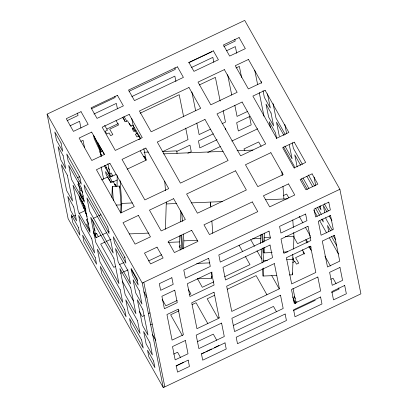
<?xml version="1.0" encoding="UTF-8"?>
<svg xmlns="http://www.w3.org/2000/svg" width="408" height="408" viewBox="0 0 408 408"><rect width="100%" height="100%" fill="white"/><g stroke="black" fill="none" stroke-linecap="round" stroke-linejoin="round"><path stroke-width="0.61" d="M111.863 197.523L112.302 186.41L119.641 186.099L121.018 204.867L120.697 212.991M117.244 175.415L117.035 186.135M119.569 187.95L119.641 186.099M121.406 212.854L121.778 203.403L120.11 180.596M165.434 229.25L166.301 202.042M179.836 235.742L179.591 241.919L180.183 250.048M180.826 210.732L180.739 221.886M183.549 248.885L183.865 240.858L183.365 233.973M210.339 205.79L210.482 202.082L210.849 207.085M197.334 278.817L211.701 278.21L211.946 272.034M260.488 234.804L260.707 243.515M276.833 275.461L263.089 276.043L263.405 268.015M263.65 261.839L262.783 248.095M272.131 252.542L264.007 252.889L264.226 247.33M264.471 241.154L264.297 233.07M289.328 274.936L292.454 274.803L293.066 259.366L292.699 254.363M293.469 249.176L293.984 236.212L293.709 232.458M47.083 114.148L244.713 20.4L339.874 189.286L360.917 293.852L163.287 387.6L68.126 218.714L47.083 114.148L142.244 283.035L163.287 387.6M91.397 108.793L115.143 97.527L114.908 96.364M188.583 62.801L211.793 51.791M67.192 120.615L78.03 115.474L77.546 113.062M129.091 91.305L175.297 69.386L174.94 67.606M223.854 46.456L235.197 41.07L234.835 39.27M226.46 50.806L235.36 46.583L236.701 53.254M191.597 67.442L212.838 57.365L213.838 62.332M93.906 114.026L116.341 103.382L117.443 108.859M70.084 125.797L79.591 121.288L80.968 128.137M131.809 96.569L174.854 76.148L175.945 81.554M199.277 84.992L215.383 77.352L220.157 101.082M80.809 141.382L83.069 140.311L84.573 147.793M106.855 129.025L118.274 123.604M140.128 113.22L179.199 94.687L183.656 116.841M236.028 67.973L239.363 66.392L241.597 77.489M134.441 127.806L132.218 128.857L133.799 131.565L136.022 130.514M137.603 133.222L135.38 134.273L136.96 136.981L139.184 135.925M101.306 151.072L99.639 151.863L101.73 155.698M138.547 139.689L140.77 138.633L132.86 125.098L130.636 126.148L127.474 120.737L125.251 121.788L122.721 117.458M77.336 177.694L79.575 176.633M105.631 167.994L106.743 167.469M79.489 183.447L77.821 184.243L82.569 192.362M108.921 174.022L111.144 172.972L112.787 175.986M101.551 179.903L107.666 177.001L110.828 182.417L113.052 181.361L116.214 186.777M162.848 151.546L188.022 139.607L185.711 128.137M81.126 190.444L80.009 190.975L78.917 185.543M109.364 177.021L112.751 175.415M247.411 111.491L237.058 116.402L234.824 105.305M210.579 129.147L199.119 134.584L196.804 123.068M222.039 123.716L225.476 122.084L223.156 110.563M116.239 174.349L110.563 177.041L104.264 165.48M127.163 169.167L146.135 160.166L143.82 148.645M213.359 133.829L198.436 140.908L199.838 147.88L217.061 139.714M176.72 151.429L189.965 145.146L191.27 151.618L187.813 153.26M81.656 196.646L83.359 195.84M113.2 181.881L117.213 179.974M71.405 217.158L72.558 216.612M73.705 216.067L75.434 215.251M78.882 213.614L85.206 210.615M207.682 152.516L220.33 146.513M231.831 141.056L257.703 128.785M87.394 219.045L86.282 219.575L88.745 224.094M93.503 218.3L97.527 216.388M98.68 215.842L100.98 214.751M88.306 223.63L86.629 224.431L90.061 230.52M94.498 234.651L96.722 233.595L98.364 236.609M93.988 234.977L96.793 233.646M101.24 235.248L96.14 237.665L93.677 233.141M102.393 234.702L106.417 232.795M108.14 231.974L109.288 231.428M105.269 241.919L100.689 244.096L113.781 267.332L115.5 266.521M106.417 241.378L111.002 239.2M119.513 264.619L124.093 262.441M283.29 195.641L286.661 194.04L288.849 197.921M120.702 273.34L122.369 272.549M123.486 272.019L127.933 269.912M180.321 245.672L179.173 246.218L180.112 247.88M148.507 260.977L161.624 254.755M142.244 283.035L339.874 189.286M213.807 281.841L202.317 287.293L197.314 278.409M224.721 276.66L250.002 264.67L245.31 256.341M144.458 315.496L142.234 316.552L139.419 311.559M148.349 313.65L150.016 312.86M177.24 300.431L165.832 305.842L162.109 299.227M189.22 294.749L190.934 293.933L188.445 289.527M310.462 237.543L297.534 243.678L293.474 236.472M179.117 310.763L170.646 314.782L182.366 335.575M192.107 304.603L196.059 302.726L207.774 323.524M150.532 324.885L152.194 324.095M214.659 295.265L207.172 298.814L217.984 318L219.137 317.455M227.327 289.252L256.117 275.594L266.929 294.78M292.704 262.517L294.928 261.462L296.509 264.17L298.733 263.114L295.57 257.703L304.465 253.48L302.252 249.691M197.324 341.71L213.292 334.132L216.73 340.226M233.213 325.518L273.477 306.418L276.522 311.819M330.735 279.296L333.015 278.21L336.059 283.616M173.594 354.108L177.567 352.221L180.611 357.627M294.805 302.552L297.029 301.497M201.282 353.874L204.704 352.247M205.846 351.706L211.553 349.003M214.404 347.647L218.969 345.484M175.976 365.991L183.355 362.493M293.418 310.646L315.226 300.303M331.689 292.541L339.104 289.022L338.497 287.941M144.009 152.266L148.43 152.082M162.323 151.496L176.848 150.878L177.031 153.413M163.409 153.872L223.089 151.353M237.058 150.761L252.929 150.093M121.778 203.403L132.513 202.949M116.122 205.071L121.018 204.867M166.439 203.944L176.598 203.51M191.117 202.898L222.309 201.583M265.481 199.762L287.487 198.834M129.305 233.911L148.976 233.08M183.865 240.858L197.61 240.276M264.619 237.451L270.239 237.211M285.238 236.579L293.984 236.212M168.081 242.403L179.51 241.919M252.526 238.838L260.778 238.491M283.376 252.067L287.747 251.884M196.692 263.43L209.814 262.88M263.701 260.605L267.449 260.447M286.819 259.631L293.066 259.366M308.009 242.602L305.867 239.537L306.581 243.066M310.508 246.177L311.222 247.202M309.004 246.534L310.386 248.518L310.621 249.691M140.587 138.822L132.835 127.724L133.069 128.903M131.34 126.424L129.265 123.456L129.499 124.629M123.91 116.627L125.695 119.182L126.567 121.268M122.772 117.509L124.501 119.988L124.741 121.166M140.189 150.817L143.917 156.988M144.009 156.254L146.135 160.166L144.233 157.442L143.999 156.264L145.901 158.987M116.229 186.058L114.842 184.079L115.082 185.257L114.444 184.35M112.46 182.345L111.511 180.984L111.272 179.806L105.565 171.635C105.692 176.072 109.477 178.944 111.007 182.779M308.922 246.529L311.136 250.318M292.715 257.672L293.347 258.754M116.051 120.62L118.58 124.955L109.686 129.173L112.853 134.589L110.629 135.645L109.043 132.937L106.825 133.992L105.239 131.284L107.462 130.228L104.616 125.353M98.869 144.677L104.56 154.428M84.446 205.306L85.078 206.387M302.445 164.439L293.377 148.339L292.261 142.8M308.387 174.981L314.645 186.084M324.35 203.75L328.364 210.875M285.223 134.416L275.966 117.989L273.08 103.627M283.983 135.451L276.496 122.165L279.301 136.109M300.645 165.296L294.744 154.826L297.172 166.898M306.852 176.322L312.752 186.793M327.022 212.063L323.32 205.494L324.793 212.828M329.18 215.893L331.954 220.82M303.006 178.026L308.907 188.496M319.153 206.683L321.014 209.993L320.168 205.765M284.917 146.074L292.092 158.804L289.287 144.86M332.194 229.888L326.028 218.943L325.778 217.719M283.463 147.007L294.066 165.821L294.53 168.147M301.359 178.898L307.295 189.44M317.302 207.188L321.361 214.399M330.587 230.959L327.502 225.476L328.736 231.622M333.367 235.885L335.524 239.72M315.476 208.116L319.541 215.327M321.728 219.208L323.289 221.983L322.697 219.04M331.515 236.548L336.763 245.861M313.803 210.237L317.235 216.327M319.729 220.759L326.594 232.942M329.404 237.925L338.451 253.98M324.89 256.112L330.46 266.001M261.171 146.365L258.682 141.948L243.933 148.946L244.866 150.598M299.156 216.214L302.904 222.865M305.403 227.297L310.396 236.166M303.017 251.869L304.256 254.067M292.852 258.749L294.392 261.487M271.779 275.686L279.184 288.828M250.711 239.629L254.464 246.294M256.969 250.736L261.661 259.065M239.057 245.244L242.495 251.348M125.088 257.764L113.276 236.742L114.51 242.882L125.929 263.15L124.695 257.009M131.024 269.147L137.588 280.796M143.84 291.888L146.967 297.437M152.398 334.412L155.795 340.435M122.227 281.051L133.482 301.022M294.29 296.473L295.387 298.483M293.163 299.538L295.351 303.557M98.578 144.779L99.47 146.421M108.406 167.943L109.502 169.952M85.216 212.486L86.71 215.23M93.983 228.572L95.079 230.581M292.633 296.917L295.433 303.261M101.556 155.958L99.282 149.517L94.228 138.695L93.519 135.165L101.215 151.985L98.333 144.809L97.859 142.458M105.478 165.505L110.563 177.041L107.87 163.654M84.181 200.935L79.611 191.199L80.32 194.728L82.003 198.548M85.833 209.799L83.91 205.433L83.553 203.669M85.471 209.61L85.909 210.61M85.706 210.788L81.503 200.614L81.743 201.787L79.096 195.789L79.805 199.318L83.773 208.32L83.538 207.142L86.414 214.317M86.654 215.49L87.133 216.582M93.345 231.321L96.14 237.665L92.591 220.019M314.043 177.108L315.777 185.722M284.804 124.435L286.686 133.804M276.68 138.725L275.487 132.799L269.244 121.717L270.433 127.648M267.459 93.799L270.315 107.982L264.374 97.446L263.012 90.663M261.151 81.411L261.523 83.263M254.73 70.191L257.611 84.507M259.243 92.601L264.002 116.249M293.02 288.533L295.958 303.134M227.623 74.659L231.719 95.008M225.415 128.112L225.767 129.851M191.852 91.938L195.621 110.67M131.759 118.539L133.365 126.536M133.615 127.77L134.11 130.228M143.805 282.295L164.842 386.861M98.807 144.998L99.797 149.93M100.419 153.015L101.164 156.713M101.133 166.867L103.591 179.092M78.066 181.32L78.673 184.334M81.784 200.359L82.36 203.225M292.791 219.948L293.342 227.45M292.317 272.926L292.454 274.803M281.903 171.748L282.178 175.547M282.968 186.318L283.897 198.987M262.635 234.121L263.226 242.25M263.639 247.88L264.007 252.889M261.778 234.33L262.375 242.464M261.12 249.145L262.13 262.905M262.538 268.535L263.089 276.043M211.859 220.85L212.772 233.361M211.563 276.333L211.701 278.21M181.805 212.706L182.447 221.462M181.698 235.023L182.708 248.788M180.841 235.238L181.851 248.997M164.771 181.137L165.464 190.638M112.302 186.41L113.353 200.797M81.024 111.68L66.274 118.672L73.435 131.376L88.179 124.379L81.024 111.68M239.098 37.551L223.411 44.992L229.653 56.075L245.341 48.634L239.098 37.551M117.438 95.35L91.081 107.85L97.022 118.386L123.374 105.886L117.438 95.35M177.465 66.851L128.525 90.071L134.462 100.608L183.406 77.392L177.465 66.851M213.379 50.837L188.904 62.45L193.933 71.364L218.402 59.757L213.379 50.837M91.678 132.095L79.132 138.047L91.769 160.477L104.321 154.525L91.678 132.095M129.173 114.388L102.189 127.184L115.286 150.424L142.264 137.624L129.173 114.388M224.364 69.61L198.007 82.115L210.798 104.815L237.155 92.31L224.364 69.61M188.981 87.485L139.414 110.996L151.139 131.804L200.705 108.293L188.981 87.485M248.452 59.451L235.278 65.703L248.37 88.939L261.548 82.691L248.452 59.451M109.91 163.338L96.421 169.738L120.783 212.976L134.273 206.576L109.91 163.338M265.113 90.29L252.878 96.094L276.634 138.251L288.869 132.442L265.113 90.29M204.964 119.432L157.279 142.055L180.423 183.131L228.113 160.507L204.964 119.432M242.097 102.036L217 113.939L240.598 155.825L265.7 143.922L242.097 102.036M145.86 148.084L122.017 159.395L144.855 199.93L168.698 188.618L145.86 148.084M249.528 116.581L236.666 122.686L238.333 130.983L251.195 124.884L249.528 116.581M173.619 198.681L149.461 210.14L161.186 230.948L185.344 219.489L173.619 198.681M138.389 215.414L123.017 222.707L135.089 244.132L150.46 236.839L138.389 215.414M270.866 152.694L245.453 164.75L257.79 186.64L283.198 174.583L270.866 152.694M294.239 142.168L282.632 147.671L294.051 167.938L305.663 162.435L294.239 142.168M235.549 170.809L186.604 194.024L197.416 213.211L246.356 189.995L235.549 170.809M288.517 183.901L263.415 195.809L269.657 206.887L294.76 194.983L288.517 183.901M191.689 230.321L168.157 241.485L174.4 252.562L197.931 241.398L191.689 230.321M157.019 247.151L144.473 253.108L150.562 263.915L163.113 257.963L157.019 247.151M252.292 201.919L203.975 224.839L209.457 234.569L257.774 211.65L252.292 201.919M312.079 173.864L300.16 179.52L305.944 189.791L317.868 184.136L312.079 173.864M208.666 258.279L183.794 270.081L185.426 278.21L210.304 266.414L208.666 258.279M328.787 202.154L314.043 209.151L315.614 216.954L330.358 209.957L328.787 202.154M269.02 231.132L218.826 254.949L220.259 262.084L270.458 238.272L269.02 231.132M305.618 214.032L279.577 226.389L280.913 233.029L306.954 220.672L305.618 214.032M171.855 277.72L159.309 283.672L160.645 290.312L173.191 284.361L171.855 277.72M330.521 215.47L318.286 221.274L321.091 235.217L333.326 229.413L330.521 215.47M307.999 226.251L281.015 239.047L283.892 253.327L310.87 240.526L307.999 226.251M211.502 272.269L187.343 283.728L189.914 296.509L214.072 285.049L211.502 272.269M174.751 290.175L161.889 296.274L164.393 308.723L177.256 302.624L174.751 290.175M270.014 245.035L222.957 267.357L225.496 279.975L272.554 257.652L270.014 245.035M310.544 246.238L286.385 257.698L291.664 283.927L315.823 272.468L310.544 246.238M178.23 309.193L166.938 314.553L172.079 340.114L183.376 334.759L178.23 309.193M214.011 292.22L191.734 302.787L196.947 328.68L219.218 318.113L214.011 292.22M274.36 263.568L226.669 286.192L231.749 311.421L279.434 288.803L274.36 263.568M334.524 235.273L322.289 241.077L327.502 266.975L339.736 261.171L334.524 235.273M317.832 277.022L291.475 289.527L294.28 303.47L320.637 290.97L317.832 277.022M221.585 323.085L196.171 335.141L198.875 348.585L224.288 336.529L221.585 323.085M280.51 295.214L231.882 318.281L234.554 331.561L283.183 308.489L280.51 295.214M185.359 340.481L172.497 346.581L175.17 359.861L188.032 353.756L185.359 340.481M339.971 267.429L329.618 272.34L332.219 285.284L342.572 280.373L339.971 267.429M344.689 285.467L331.826 291.567L333.494 299.87L346.356 293.765L344.689 285.467M320.576 296.993L293.597 309.794L294.999 316.766L321.978 303.965L320.576 296.993M285.126 314.033L236.186 337.248L237.487 343.72L286.431 320.504L285.126 314.033M188.175 360.147L176.251 365.803L177.521 372.111L189.445 366.455L188.175 360.147M225.002 342.868L201.47 354.032L202.71 360.172L226.236 349.008L225.002 342.868M271.024 112.98L266.001 104.066L268.607 117.009L273.63 125.929L271.024 112.98M61.052 143.045L54.81 131.963L56.483 140.265L62.725 151.343L61.052 143.045M79.866 177.23L66.769 153.989L68.172 160.961L81.269 184.202L79.866 177.23M107.809 227.016L84.058 184.86L85.359 191.332L109.114 233.488L107.809 227.016M136.92 278.71L131.131 268.439L132.401 274.747L138.19 285.019L136.92 278.71M81.503 188.139L68.712 165.439L71.517 179.382L84.308 202.082L81.503 188.139M139.322 290.817L133.079 279.74L135.752 293.02L141.994 304.098L139.322 290.817M63.107 155.601L58.084 146.681L60.69 159.63L65.713 168.55L63.107 155.601M110.517 239.771L86.914 197.885L89.587 211.166L113.189 253.052L110.517 239.771M127.821 270.422L115.489 248.533L118.192 261.977L130.524 283.866L127.821 270.422M67.34 175.175L61.404 164.638L66.616 190.531L72.553 201.073L67.34 175.175M84.742 206.081L73.017 185.273L78.29 211.502L90.015 232.31L84.742 206.081M130.728 287.798L119.916 268.612L125.129 294.51L135.941 313.696L130.728 287.798M142.831 309.488L137.348 299.758L142.494 325.324L147.971 335.05L142.831 309.488M113.903 258.386L90.76 217.311L95.839 242.541L118.983 283.616L113.903 258.386M91.754 238.649L78.657 215.414L81.534 229.689L94.625 252.929L91.754 238.649M73.741 206.958L67.804 196.416L70.609 210.36L76.546 220.901L73.741 206.958M120.197 289.741L97.354 249.206L99.894 261.824L122.732 302.359L120.197 289.741M137.496 320.647L125.771 299.839L128.341 312.625L140.066 333.428L137.496 320.647M149.874 342.547L143.626 331.469L146.135 343.918L152.378 354.996L149.874 342.547M78.372 227.419L71.216 214.72L72.787 222.518L79.942 235.222L78.372 227.419M124.659 309.626L100.297 266.388L101.735 273.523L126.097 316.761L124.659 309.626M95.253 257.601L82.615 235.171L83.951 241.811L96.589 264.241L95.253 257.601M153.602 361.014L147.512 350.207L148.849 356.847L154.938 367.654L153.602 361.014M141.607 339.925L129.53 318.5L131.167 326.635L143.239 348.06L141.607 339.925"/></g></svg>
